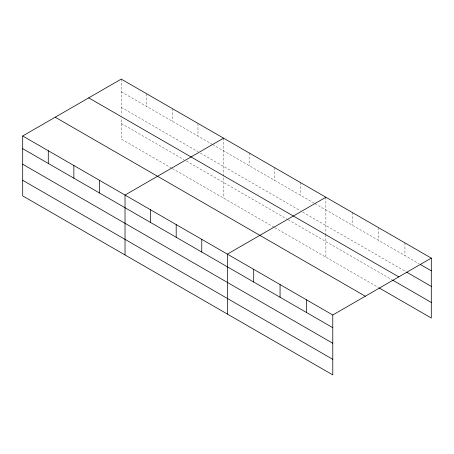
<?xml version="1.0" encoding="UTF-8"?>
<svg xmlns="http://www.w3.org/2000/svg" width="454" height="454" viewBox="0 0 454 454"><rect width="100%" height="100%" fill="white"/><g stroke="black" fill="none" stroke-linecap="round" stroke-linejoin="round"><path stroke-width="0.34" stroke-dasharray="2.27 1.7" d="M121.224 91.776L211.978 144.173M212.586 144.525L314.299 203.25M314.911 203.602L419.042 263.717M121.224 107.36L197.967 151.67M200.401 153.077L300.293 210.747M302.727 212.154L406.171 271.872M121.224 123.42L183.961 159.638M186.395 161.045L287.501 219.418M288.108 219.77L392.074 279.795M171.777 168.196L121.224 139.003L121.224 117.836M172.384 168.548L274.103 227.272M274.71 227.624L378.585 287.592M404.945 242.896L404.945 255.579M378.585 227.681L378.585 240.365M352.23 212.461L352.23 225.144M325.876 197.246L325.876 233.895M325.876 234.593L325.876 257.163M300.293 182.474L300.293 195.158M274.71 167.708L274.71 180.391M249.132 152.936L249.132 165.619M223.55 138.169L223.55 198.086M197.967 123.397L197.967 136.081M172.384 108.631L172.384 121.314M146.807 93.859L146.807 106.542M121.224 79.092L121.224 115.044"/><path stroke-width="0.68" d="M332.776 343.264L332.776 314.997L22.7 135.973L22.7 195.89L332.776 374.908L332.776 343.264L22.7 164.246M22.7 135.973L121.224 79.092L431.3 258.11L431.3 318.027L379.198 287.95M223.55 138.169L125.026 195.05L125.026 254.966M325.876 197.246L227.352 254.127L227.352 314.043M332.776 314.997L431.3 258.11M420.268 264.427L431.3 270.8M406.784 272.23L431.3 286.383M88.712 97.86L398.788 276.883M392.687 280.146L431.3 302.443M55.212 117.2L365.288 296.224M22.7 148.657L332.776 327.68M22.7 180.3L332.776 359.324M306.422 299.776L306.422 312.46M280.061 284.562L280.061 297.245M253.707 269.341L253.707 282.03M201.769 239.354L201.769 252.044M176.186 224.588L176.186 237.272M150.609 209.816L150.609 222.505M99.443 180.278L99.443 192.967M73.86 165.511L73.86 178.195M48.283 150.739L48.283 163.429"/></g></svg>
